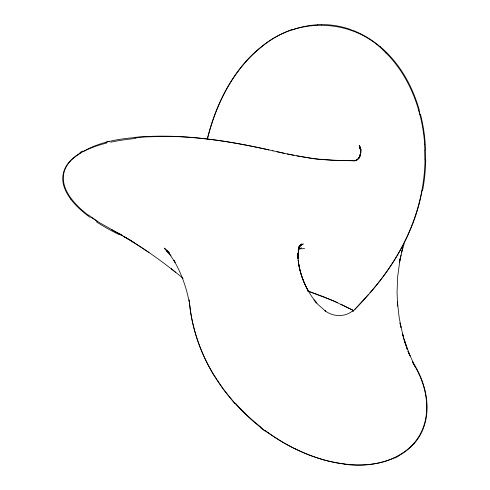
<?xml version="1.0" encoding="UTF-8"?>
<svg xmlns="http://www.w3.org/2000/svg" width="490" height="490" viewBox="0 0 490 490"><rect width="100%" height="100%" fill="white"/><g stroke="black" fill="none" stroke-linecap="round" stroke-linejoin="round"><path stroke-width="0.73" d="M425.185 160.107L425.1 149.909M297.669 256.809L298.208 252.767L297.993 258.781L297.908 253.355C297.859 266.756 302.012 279.851 308.516 291.464C303.145 281.793 299.415 271.16 298.165 260.141C299.96 275.858 306.624 290.907 316.687 303.077L314.059 299.88L317.992 304.48L325.715 311.309L325.011 310.752C332.992 316.889 344.825 317.404 352.702 310.819M297.7 256.668L299.225 246.096L298.257 251.584L299.917 245.57L298.159 250.078M401.555 252.834L402.792 247.585L399.515 262.266L399.956 259.7L397.647 276.826L397.059 292.518L397.647 306.201M422.055 190.506C413.915 237.344 386.126 277.861 353.247 311.07M400.514 257.219L399.877 259.957L401.053 254.935M207.313 139.381C216.102 104.192 233.007 69.537 261.942 46.642C297.546 16.225 353.933 18.338 385.979 53.049M207.264 139.233C218.271 93.394 245.417 46.256 291.918 29.578M402.021 250.892L404.115 243.928M298.214 250.072L300.658 244.896L298.931 247.15M298.931 247.217L301.522 243.934L300.131 245.361M414.142 443.664C434.391 420.549 428.474 385.293 412.317 361.663M369.889 292.842C405.959 252.779 428.646 199.216 424.53 144.728M368.204 294.766L354.944 309.264M352.763 311.567L353.627 310.66M70.186 161.02C97.13 136.294 137.733 136.771 172.125 136.447C204.765 137.378 237.08 142.798 268.888 149.928M355.183 160.579L356.916 160.022L356.034 160.322L358.484 158.625L359.709 156.837L358.484 158.625L356.114 160.408C359.121 158.919 360.579 155.6 360.787 152.396L359.391 157.523L360.787 152.01L360.456 148.109L360.499 154.601L360.787 152.01L360.113 147.031C361.148 150.847 361.001 155.201 358.631 158.497C361.204 154.913 361.197 150.112 359.703 146.094L360.836 151.141L359.225 145.297L360.769 149.707L359.311 146.504L360.965 149.824M299.531 246.421L303.273 243.904L299.353 246.219M79.968 152.543L82.571 151.03M356.034 160.322L357.712 159.415M395.001 457.997L398.174 456.38M355.14 160.64L356.916 159.899M298.79 248.846L301.613 247.836M105.393 142.351L109.246 141.402M134.964 137.353C181.386 133.188 227.942 140.446 273.095 150.859M298.71 248.926L304.596 248.571M317.214 24.598L321.446 24.5M342.228 160.573L346.283 160.604M347.281 160.616L335.619 160.463M346.228 160.597L355.281 160.781M348.28 160.622L349.278 160.634M341.45 160.561L319.486 159.464L296.873 155.979M350.283 160.653L355.397 160.787M334.413 160.426L312.357 158.589L287.226 153.958M344.813 464.281C373.956 468.409 409.75 459.148 422.3 429.822C431.623 407.778 425.228 382.365 412.868 362.863M293.982 155.404L277.071 151.741M280.831 152.58L284.384 153.364M272.648 150.724L280.127 152.396M307.647 290.95L332.704 300.517L353.658 310.568M307.947 291.048L324.417 297.112L337.451 302.618M350.399 29.565L354.356 31.091M119.891 234.073L121.257 234.722M340.911 304.204L353.59 310.568M118.163 233.099L120.032 234.006M88.463 215.067L99.452 222.662L117.545 232.799M111.383 229.596L122.531 235.727M122.543 235.733L117.429 232.891L128.729 239.389L123.364 236.186C144.452 248.504 164.297 262.836 183.125 278.363M134.082 242.691L129.066 239.481L148.929 252.46M97.651 221.707L91.244 217.364M168.989 252.497L166.545 250.666L168.07 251.836M267.987 432.891C225.59 402.786 194.389 355.146 189.501 302.814M260.821 427.899L264.876 430.992M175.824 272.446L171.273 268.796L172.051 269.427M169.087 252.613L164.548 248.51L169.369 253.373L166.784 250.757M164.34 248.056L168.615 252.773M234.845 403.564L222.282 387.976M168.603 252.736L166.741 250.592L171.053 255.792M168.964 253.281L175.083 262.328L173.907 260.429C181.349 273.279 186.445 287.52 189.122 301.871M214.112 375.72C200.563 353.651 191.964 328.545 189.459 302.753M360.824 149.56L360.205 148.47L360.836 149.689M415.324 367.022L407.962 351.201L410.063 355.985L404.097 339.429L405.432 343.986L402.541 333.911L403.754 338.406L400.024 322.965L401.016 327.406L399.056 316.73L397.415 301.681M360.646 149.162L360.456 148.746L360.946 150.013M404.097 339.429L407.337 349.603L405.867 344.954M360.052 147.551L360.836 150.369L360.328 148.286M418.895 110.183L420.181 114.985M189.207 299.892L189.397 302.036M189.256 300.309L189.367 301.54M70.34 161.057A131.387 54.611 9 0 0 63.988 172.584A132.827 55.315 9.5 0 0 63.492 180.969A134.53 55.976 10 0 0 64.349 185.287A136.024 56.405 10.5 0 0 71.087 198.383A137.886 56.84 11 0 0 74.584 202.695A139.803 57.158 11.4 0 0 88.139 215.11M386.034 52.963A132.833 108.517 -84.9 0 1 402.854 74.217A134.542 109.484 -85.4 0 1 411.557 90.656A136.018 110.219 -85.9 0 1 418.099 108.259A137.868 111.181 -86.3 0 1 422.454 126.463A139.815 112.124 -86.5 0 1 424.708 144.703M268.085 432.725A137.678 94.472 39.7 0 0 283.992 442.96A136.012 92.622 39.5 0 0 309.656 455.235A134.272 90.76 39.2 0 0 318.463 458.315A132.821 89.131 38.9 0 0 344.764 464.097M414.075 443.609A124.601 81.181 34.7 0 1 397.923 456.11M394.775 457.721A127.994 83.974 36.7 0 1 369.24 464.428A131.277 87.073 38 0 1 330.842 461.537M330.86 461.635A134.431 90.43 39 0 1 295.09 448.736M295.072 448.822A137.653 94 39.6 0 1 265.194 430.508M261.201 427.378A142.633 99.335 39.8 0 1 235.384 403.209M222.466 387.896A152.139 109.552 39.2 0 1 214.302 375.659M291.991 29.964A123.051 100.744 -77.1 0 1 317.208 24.788M321.44 24.604A126.396 104.107 -80.2 0 1 350.43 29.461M354.399 30.962A129.856 106.826 -82.8 0 1 380.191 46.722M380.228 46.654A132.998 108.903 -84.4 0 1 406.259 78.541A136 110.52 -85.6 0 1 419.262 110.011M420.61 114.801A140.067 112.541 -86.4 0 1 425.559 149.867M425.737 160.107A146.584 115.793 -86.8 0 1 422.57 190.647M110.716 142.216A123.051 46.127 5.6 0 1 136.147 138.425M83.649 151.416A126.389 50.311 6.8 0 1 106.636 143.049M80.685 152.8A129.856 53.428 8.1 0 0 67.13 164.811A132.986 55.303 9.1 0 0 63.241 183.487M70.97 199.344A136.006 56.522 10.2 0 1 63.247 183.481M90.246 217.517A139.797 57.434 11.1 0 1 70.872 199.332M118.862 234.459A146.559 58.169 12.3 0 1 96.524 221.909"/></g></svg>
